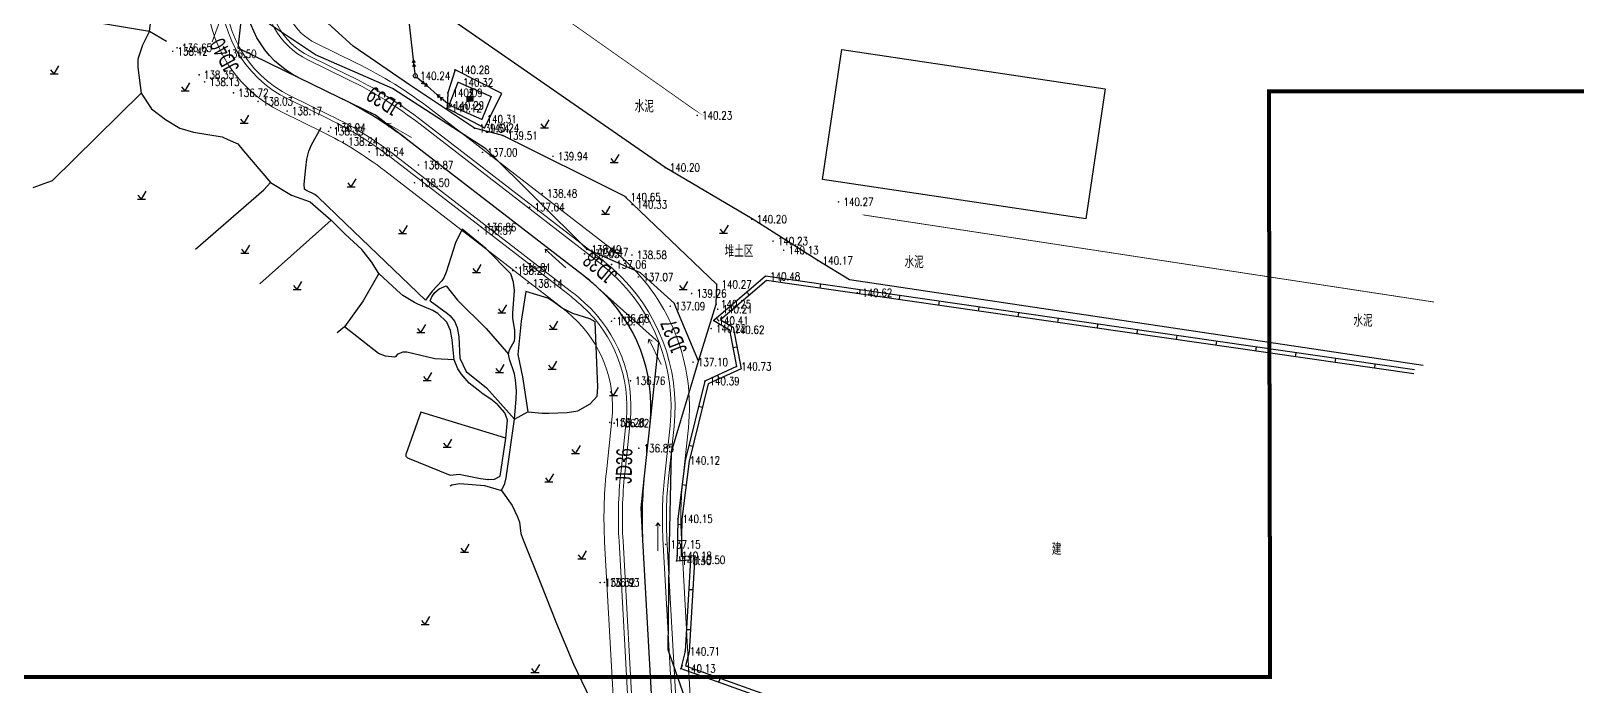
# Model space of a CAD drawing. Extents: x 529262 to 576451, y 2694391 to 2717535.
# Drawn here: x 562862.9 to 563056.1, y 2709883.3 to 2709965.1 of the extents above; entities that cross this region are included whole.
import ezdxf
from ezdxf.enums import TextEntityAlignment as Align

# ---------------------------------------------------------------- set-up
doc = ezdxf.new("R2010")
doc.units = 0
doc.linetypes.add('DASHED', pattern=[19.05, 12.7, -6.35])
for name, color, linetype in [('DLSS', 4, 'Continuous'), ('DMTZ', 8, 'Continuous'), ('GCD', 8, 'Continuous'), ('GXYZ', 8, 'Continuous'), ('JMD', 8, 'Continuous'), ('ZBTZ', 8, 'Continuous'), ('ZJ', 7, 'Continuous'), ('交点标注', 3, 'Continuous'), ('道路中线_04护管挡墙', 7, 'Continuous')]:
    doc.layers.add(name, color=color, linetype=linetype)
doc.layers.add('SXSS', color=5, linetype='Continuous', lineweight=0)
doc.styles.add('EICAD', font='fsdb_e.shx', dxfattribs={"width": 0.707, "height": 2, "bigfont": 'tjhzf.shx'})
doc.styles.add('HZ', font='rs.shx', dxfattribs={"width": 0.8, "bigfont": 'hztxt.shx'})
doc.linetypes.add('10421', pattern='A,2,[150,AAA.SHX,S=0.5,R=0,X=0,Y=0.5],1e-11', length=2)
doc.linetypes.add('536', pattern='A,9.4,[169,AAA.SHX,S=1,R=0,X=0,Y=0.15],0.6', length=10)

# ---------------------------------------------------------------- blocks, each defined once
blk = doc.blocks.new('GC200')
at = {"linetype": 'Continuous', "const_width": 0.2, "flags": 128}
blk.add_lwpolyline([(-0.1, 0, 1), (0.1, 0, 1)], format="xyb", close=True, dxfattribs=at)
blk = doc.blocks.new('gc170')
at = {"color": 8, "linetype": 'Continuous'}
blk.add_circle((0, 0), 0.5, dxfattribs=at)
blk = doc.blocks.new('gc013a')
at = {"linetype": 'Continuous'}
blk.add_line((0.5, 0), (4, 0), dxfattribs=at)
at = {"linetype": 'Continuous', "flags": 128}
for points in [[(2.31, -0.4), (3, 0), (2.31, 0.4)], [(3.31, -0.4), (4, 0), (3.31, 0.4)]]:
    blk.add_lwpolyline(points, dxfattribs=at)
blk = doc.blocks.new('*U74')
at = {"linetype": 'Continuous'}
for points in [[(0.8, 1), (-0.8, 1), (0.8, 0)], [(-0.8, 0), (0.8, 0), (-0.8, 1)], [(0.8, 0), (-0.8, 0), (0, 0)]]:
    blk.add_solid(points, dxfattribs=at)
blk = doc.blocks.new('gc129')
at = {"linetype": 'Continuous', "flags": 128}
for points in [[(-0.8, 0), (0, 0), (0.8, 0), (0.8, 1), (-0.8, 1), (-0.8, 0)], [(-0.05, 2), (0.64, 3.2)], [(-0.05, 2.8), (0.64, 3.2)], [(0.58, 2), (-0.05, 2)], [(0, 1), (0.58, 2)], [(0.64, 2.4), (0.64, 3.2)]]:
    blk.add_lwpolyline(points, dxfattribs=at)
at = {"linetype": 'Continuous'}
blk.add_blockref('*U74', (0, 0), dxfattribs=at)
blk = doc.blocks.new('gc123')
at = {"color": 8}
for p, q in [((-1, 0), (1, 0)), ((0, 0), (-0.8, 1)), ((0, 0), (1.2, 2))]:
    blk.add_line(p, q, dxfattribs=at)
blk = doc.blocks.new('gc086')
at = {"color": 8}
for p, q in [((0, 0), (7, 0)), ((7, 0), (6.18, 0.57)), ((7, 0), (6.18, -0.57))]:
    blk.add_line(p, q, dxfattribs=at)

msp = doc.modelspace()

# ---------------------------------------------------------------- linework, layer by layer
at = {"const_width": 0.5}
msp.add_lwpolyline([(562692.153, 2710600.99), (562692.05, 2709884.417), (563017.764, 2709884.409), (563017.604, 2709957.522), (563263.473, 2709957.617), (563263.248, 2710603.642), (562692.153, 2710600.99)], dxfattribs=at)
at = {"layer": 'DLSS', "color": 8, "linetype": 'Continuous', "flags": 128}
msp.add_lwpolyline([(563038.244, 2709931.223, 0.1, 0.1, 0), (562966.879, 2709942.108, 0, 0, 0), (562946.493, 2709954.771, 0.1, 0.1, 0), (562921.612, 2709972.297, 0.1, 0.1, 0), (562920.992, 2709973.806, 0.1, 0.1, 0), (562920.84, 2709974.648, 0.1, 0.1, 0), (562923.372, 2709996.462, 0.1, 0.1, 0), (562930.327, 2710034.713, 0.1, 0.1, 0), (562935.115, 2710051.174, 0.1, 0.1, 0), (562937.406, 2710055.328, 0.1, 0.1, 0), (562940.268, 2710058.06, 0.1, 0.1, 0), (562943.872, 2710058.762, 0.1, 0.1, 0), (562948.418, 2710058.816, 0.1, 0.1, 0), (562977.709, 2710053.474, 0.1, 0.1, 0), (562985.567, 2710057.081, 0.1, 0.1, 0), (562987.754, 2710059.752, 0.1, 0.1, 0), (562995.112, 2710072.085, 0.1, 0.1, 0), (563000.639, 2710082.708, 0.1, 0.1, 0), (563003.055, 2710090.76, 0.1, 0.1, 0), (563015.031, 2710156.122, 0.1, 0.1, 0), (563016.798, 2710162.617, 0.1, 0.1, 0), (563019.667, 2710182.454, 0.1, 0.1, 0), (563022.516, 2710187.215, 0.1, 0.1, 0), (563054.805, 2710182.334, 0, 0, 0)], format="xyseb", dxfattribs=at)
msp.add_lwpolyline([(563036.9, 2709923.317), (562965.216, 2709934.004), (562961.269, 2709936.413), (562953.048, 2709941.594), (562942.171, 2709948.033), (562915.255, 2709966.685), (562914.631, 2709967.925), (562913.423, 2709970.193), (562912.273, 2709973.718), (562912.182, 2709975.499), (562915.477, 2709997.764), (562922.53, 2710036.551), (562927.618, 2710054.044), (562931.154, 2710061.396), (562936.613, 2710065.908), (562942.819, 2710066.953), (562943.401, 2710066.836), (562976.794, 2710060.756), (562981.176, 2710062.768), (562982.009, 2710063.785), (562988.996, 2710075.496), (562994.124, 2710085.353)], dxfattribs=at)
msp.add_lwpolyline([(562915.936, 2709960.219), (562915.012, 2709957.366), (562914.933, 2709955.43), (562919.608, 2709952.97), (562921.758, 2709957.262)], close=True, dxfattribs=at)
at = {"layer": 'DMTZ', "linetype": '10421', "flags": 128}
for points in [[(562946.356, 2709923.839), (562948.566, 2709930.971), (562948.633, 2709933.432), (562937.096, 2709944.437), (562921.896, 2709952.03), (562918.364, 2709952.926), (562910.235, 2709958.348), (562903.206, 2709963.164), (562900.039, 2709966.034), (562899.305, 2709969.756), (562900.979, 2709972.277), (562905.766, 2709981.011), (562904.643, 2709994.259), (562900.465, 2709999.384), (562897.08, 2710008.637), (562898.51, 2710021.246), (562905.366, 2710031.693), (562911.722, 2710039.337), (562924.469, 2710058.08), (562946.043, 2710074.761), (562975.65, 2710096.722), (562988.842, 2710105.064), (562993.974, 2710104.948), (562996.879, 2710116.312), (562997.75, 2710120.364), (562997.082, 2710129.336), (562994.732, 2710142.188), (562994.501, 2710144.949), (562994.352, 2710147.194), (562995.44, 2710159.73), (562992.704, 2710173.867), (562992.727, 2710229.548), (562989.6, 2710246.322), (562997.714, 2710266.745), (563019.949, 2710268.978)], [(562877.773, 2709965.064), (562877.479, 2709964.465), (562876.887, 2709963.297), (562876.295, 2709961.533), (562876.308, 2709960.491), (562876.728, 2709957.323), (562878.008, 2709955.34), (562879.775, 2709954.006), (562881.54, 2709952.954), (562883.262, 2709952.436), (562886.837, 2709951.86), (562887.535, 2709951.532), (562888.774, 2709950.957), (562889.521, 2709950.106), (562892.896, 2709946.161), (562895.507, 2709944.548), (562897.811, 2709943.741), (562900.443, 2709941.457), (562902.21, 2709939.688)], [(562919.789, 2709950.373), (562908.124, 2709957.882), (562898.492, 2709962.102), (562891.615, 2709966.671)], [(562946.356, 2709923.839), (562943.302, 2709931.074), (562939.119, 2709934.871), (562933.24, 2709937.448), (562932.383, 2709937.807), (562919.789, 2709950.373)], [(562944.662, 2709881.715), (562944.661, 2709881.716), (562942.567, 2709887.808), (562942.678, 2709899.039), (562942.987, 2709912.527), (562946.356, 2709923.839)]]:
    msp.add_lwpolyline(points, dxfattribs=at)
at = {"layer": 'GXYZ', "linetype": 'Continuous'}
for p, q in [((562910.735, 2709961.456), (562906.05, 2710002.685)), ((562913.689, 2709957.109), (562912.474, 2709958.16))]:
    msp.add_line(p, q, dxfattribs=at)
at = {"layer": 'GXYZ', "linetype": '536', "flags": 128}
msp.add_lwpolyline([(562916.333, 2709958.66), (562920.427, 2709956.9), (562919.29, 2709954.032), (562915.201, 2709955.8)], close=True, dxfattribs=at)
at = {"layer": 'JMD', "linetype": 'Continuous'}
for p, q in [((562956.625, 2709934.166), (562956.554, 2709933.671)), ((562952.381, 2709932.456), (562952.707, 2709932.076)), ((562961.574, 2709933.453), (562961.503, 2709932.958)), ((562966.523, 2709932.739), (562966.451, 2709932.244)), ((562971.472, 2709932.026), (562971.4, 2709931.531)), ((562976.42, 2709931.312), (562976.349, 2709930.818)), ((562981.369, 2709930.599), (562981.298, 2709930.104)), ((562948.586, 2709929.2), (562948.912, 2709928.821)), ((562986.318, 2709929.885), (562986.247, 2709929.391)), ((562991.267, 2709929.172), (562991.196, 2709928.677)), ((562996.216, 2709928.458), (562996.144, 2709927.964)), ((563001.165, 2709927.745), (563001.093, 2709927.25)), ((563006.113, 2709927.032), (563006.042, 2709926.537)), ((563011.062, 2709926.318), (563010.991, 2709925.823)), ((562950.656, 2709925.528), (562951.147, 2709925.622)), ((563016.011, 2709925.605), (563015.94, 2709925.11)), ((563020.96, 2709924.891), (563020.889, 2709924.396)), ((563025.909, 2709924.178), (563025.837, 2709923.683)), ((563030.858, 2709923.464), (563030.786, 2709922.969)), ((562948.724, 2709922.095), (562948.933, 2709921.641)), ((562946.353, 2709918.209), (562946.839, 2709918.089)), ((562945.153, 2709913.356), (562945.639, 2709913.236)), ((562944.304, 2709908.437), (562944.8, 2709908.374)), ((562943.753, 2709903.47), (562944.253, 2709903.46)), ((562944.056, 2709898.948), (562944.018, 2709899.447)), ((562945.127, 2709895.338), (562945.626, 2709895.31)), ((562944.842, 2709890.347), (562945.341, 2709890.318)), ((562944.178, 2709885.447), (562944.347, 2709885.918)), ((562948.886, 2709883.763), (562949.055, 2709884.234))]:
    msp.add_line(p, q, dxfattribs=at)
at = {"layer": 'JMD', "linetype": 'Continuous', "flags": 128}
msp.add_lwpolyline([(562964.238, 2709962.741), (562997.142, 2709957.851), (562994.73, 2709941.621), (562961.825, 2709946.511)], close=True, dxfattribs=at)
for points in [[(563035.806, 2709922.751), (562954.699, 2709934.444), (562948.255, 2709928.916), (562950.225, 2709927.773), (562951.104, 2709923.19), (562947.133, 2709921.363), (562944.683, 2709911.453), (562943.768, 2709904.164), (562943.67, 2709899.558), (562943.616, 2709898.915), (562945.339, 2709899.046), (562944.686, 2709887.616), (562944.139, 2709885.461), (562960.774, 2709879.511), (563026.453, 2709872.273)], [(563035.735, 2709922.256), (562954.852, 2709933.917), (562949.115, 2709928.995), (562950.673, 2709928.091), (562951.669, 2709922.899), (562947.561, 2709921.009), (562945.175, 2709911.362), (562944.267, 2709904.127), (562944.17, 2709899.532), (562944.163, 2709899.458), (562945.871, 2709899.588), (562945.182, 2709887.54), (562944.735, 2709885.779), (562960.887, 2709880.002), (563026.507, 2709872.77)]]:
    msp.add_lwpolyline(points, dxfattribs=at)
at = {"layer": 'ZBTZ', "linetype": 'Continuous'}
for points in [[(562864.998, 2709967.182), (562877.773, 2709965.064), (562878.453, 2709970.399)], [(562902.251, 2709941.013), (562898.781, 2709944.361), (562898.401, 2709944.632), (562897.305, 2709945.177), (562897.126, 2709945.331), (562897.097, 2709945.946), (562897.28, 2709947.97), (562897.398, 2709949.048), (562897.649, 2709950.066), (562898.002, 2709950.848), (562899.195, 2709953.022)], [(562923.377, 2709916.602), (562923.551, 2709919.157), (562923.612, 2709920.139), (562923.489, 2709921.53), (562923.347, 2709922.269), (562922.715, 2709924.075), (562922.601, 2709924.707), (562922.72, 2709925.257), (562923.347, 2709926.396), (562923.42, 2709926.719), (562923.386, 2709927.71), (562923.155, 2709929.166), (562923.131, 2709929.87), (562923.375, 2709932.661), (562923.222, 2709933.705), (562922.886, 2709934.765), (562919.781, 2709937.895), (562916.816, 2709940.307), (562915.973, 2709938.61), (562914.826, 2709934.952), (562914.518, 2709934.238), (562914.292, 2709933.879), (562913.072, 2709932.584), (562912.228, 2709931.446), (562902.251, 2709941.013)], [(562906.411, 2709934.804), (562905.509, 2709936.235), (562904.284, 2709937.794), (562902.21, 2709939.688)], [(562915.817, 2709924.009), (562915.588, 2709926.484), (562915.347, 2709927.669), (562914.926, 2709928.726), (562913.792, 2709929.784), (562913.164, 2709930.148), (562911.271, 2709930.963), (562910.852, 2709931.186), (562909.421, 2709932.032), (562908.674, 2709932.718), (562906.411, 2709934.804), (562904.473, 2709931.372), (562902.102, 2709928.12)], [(562912.815, 2709931.359), (562913.018, 2709931.892), (562913.399, 2709932.406), (562913.959, 2709932.883), (562914.812, 2709933.261), (562916.242, 2709931.47), (562919.805, 2709927.929), (562922.601, 2709924.707)], [(562921.733, 2709907.697), (562922.136, 2709908.56), (562922.332, 2709909.256), (562923.377, 2709916.602), (562925.028, 2709917.493), (562926.823, 2709917.331), (562927.658, 2709917.333), (562929.956, 2709917.428), (562931.29, 2709917.658), (562932.817, 2709918.496), (562933.679, 2709919.464), (562933.77, 2709920.591), (562933.435, 2709928.738), (562932.769, 2709929.136), (562930.628, 2709929.804), (562930.078, 2709930.067), (562929.319, 2709930.443), (562928.085, 2709931.384), (562927.516, 2709931.717), (562924.795, 2709932.519), (562924.176, 2709928.835), (562923.77, 2709924.68), (562924.355, 2709921.88), (562925.028, 2709917.493)], [(562912.815, 2709931.359), (562914.971, 2709929.807), (562915.312, 2709929.503), (562915.863, 2709928.85), (562916.208, 2709928.046), (562916.419, 2709926.897), (562916.53, 2709924.199), (562917.317, 2709922.541), (562919.869, 2709920.515), (562923.377, 2709916.602)], [(562902.102, 2709928.12), (562901.198, 2709927.371)], [(562915.323, 2709909.624), (562916.443, 2709909.725), (562917.253, 2709909.582), (562919.093, 2709909.186), (562920.063, 2709909.069), (562920.048, 2709909.071), (562920.872, 2709909.125), (562921.548, 2709909.5), (562922.294, 2709914.218), (562922.482, 2709916.487), (562922.141, 2709917.37), (562921.216, 2709918.449), (562920.409, 2709919.09), (562919.426, 2709919.719), (562918.818, 2709920.222), (562917.705, 2709921.099), (562916.696, 2709922.279), (562916.286, 2709922.868), (562915.817, 2709924.009), (562913.406, 2709924.137), (562909.916, 2709924.958), (562909.416, 2709924.95), (562908.866, 2709924.765), (562908.705, 2709924.68), (562908.536, 2709924.432), (562908.35, 2709924.356), (562907.254, 2709924.468), (562906.36, 2709924.786), (562902.102, 2709928.12)], [(562915.329, 2709908.281), (562915.513, 2709908.406), (562916.53, 2709908.581), (562919.608, 2709908.303), (562921.733, 2709907.697), (562923.063, 2709905.822), (562923.749, 2709904.417), (562923.963, 2709903.739), (562924.157, 2709902.34), (562924.34, 2709901.724), (562926.648, 2709896.056), (562928.618, 2709891.078), (562930.718, 2709886.017), (562932.759, 2709881.757)]]:
    msp.add_lwpolyline(points, dxfattribs=at)
at = {"layer": 'ZBTZ', "linetype": 'Continuous', "flags": 128}
for points in [[(562877.773, 2709965.064), (562879.865, 2709963.802)], [(562876.728, 2709957.323), (562865.578, 2709946.378), (562864.998, 2709946.161)], [(562864.998, 2709946.161), (562863.177, 2709945.479)], [(562883.517, 2709937.817), (562892.036, 2709945.242), (562892.896, 2709946.161)], [(562891.559, 2709933.502), (562900.443, 2709941.457)], [(562911.647, 2709917.46), (562909.763, 2709912.186), (562909.803, 2709911.96), (562909.983, 2709911.79), (562915.323, 2709909.624)], [(562922.294, 2709914.218), (562911.647, 2709917.46)]]:
    msp.add_lwpolyline(points, dxfattribs=at)
at = {"layer": '交点标注', "linetype": 'DASHED'}
for p, q in [((562888.856, 2709962.933), (562889.764, 2709971.308)), ((562896.425, 2709959.234), (562888.856, 2709962.933)), ((562906.007, 2709954.551), (562901.443, 2709956.782)), ((562910.03, 2709951.448), (562906.007, 2709954.551)), ((562932.752, 2709933.919), (562931.854, 2709934.612)), ((562933.595, 2709933.161), (562932.752, 2709933.919)), ((562941.377, 2709926.16), (562933.791, 2709932.985)), ((562940.303, 2709916.013), (562941.377, 2709926.16)), ((562939.193, 2709905.517), (562939.615, 2709909.508)), ((562939.413, 2709901.509), (562939.193, 2709905.517))]:
    msp.add_line(p, q, dxfattribs=at)
at = {"layer": '道路中线_04护管挡墙', "color": 8, "lineweight": 0}
for points in [[(562935.917, 2709877.599), (562934.62, 2709901.246, -0.0400681), (562934.842, 2709910.013), (562935.53, 2709916.518, 0.240369), (562930.58, 2709929.417), (562930.384, 2709929.593, 0.0188865), (562928.923, 2709930.811), (562907.098, 2709947.648, 0.0506714), (562899.335, 2709952.469), (562894.317, 2709954.922, -0.3159687), (562884.992, 2709971.825)], [(562937.714, 2709877.698), (562936.417, 2709901.345, -0.0400681), (562936.632, 2709909.823), (562937.32, 2709916.328, 0.240369), (562931.784, 2709930.755), (562931.588, 2709930.931, 0.0188865), (562930.022, 2709932.237), (562908.197, 2709949.073, 0.0506714), (562900.126, 2709954.087), (562895.108, 2709956.539, -0.3159687), (562886.781, 2709971.632)], [(562938.213, 2709877.725), (562936.916, 2709901.372, -0.0400681), (562937.129, 2709909.771), (562937.817, 2709916.276, 0.240369), (562932.118, 2709931.127), (562931.923, 2709931.303, 0.0188865), (562930.327, 2709932.632), (562908.503, 2709949.469, 0.0506714), (562900.345, 2709954.536), (562895.327, 2709956.988, -0.3159687), (562887.278, 2709971.578)], [(562943.206, 2709877.999), (562941.909, 2709901.646, -0.0400681), (562942.101, 2709909.245), (562942.789, 2709915.75, 0.240369), (562935.463, 2709934.844), (562935.267, 2709935.02, 0.0188865), (562933.381, 2709936.591), (562911.557, 2709953.428, 0.0506714), (562902.541, 2709959.028), (562897.523, 2709961.48, -0.3159687), (562892.249, 2709971.039)], [(562943.705, 2709878.026), (562942.408, 2709901.674, -0.0400681), (562942.598, 2709909.192), (562943.287, 2709915.697, 0.240369), (562935.797, 2709935.215), (562935.601, 2709935.392, 0.0188865), (562933.687, 2709936.987), (562911.862, 2709953.824, 0.0506714), (562902.76, 2709959.477), (562897.742, 2709961.93, -0.3159687), (562892.746, 2709970.985)], [(562945.502, 2709878.125), (562944.205, 2709901.772, -0.0400681), (562944.388, 2709909.003), (562945.077, 2709915.508, 0.240369), (562937.001, 2709936.554), (562936.805, 2709936.73, 0.0188865), (562934.786, 2709938.412), (562912.962, 2709955.249, 0.0506714), (562903.551, 2709961.094), (562898.533, 2709963.547, -0.3159687), (562894.536, 2709970.791)]]:
    msp.add_lwpolyline(points, format="xyb", dxfattribs=at)
at = {"layer": '道路中线_04护管挡墙', "color": 1}
msp.add_lwpolyline([(562940.71, 2709877.862), (562939.413, 2709901.509, -0.0400681), (562939.615, 2709909.508), (562940.303, 2709916.013, 0.240369), (562933.791, 2709932.985), (562933.595, 2709933.161, 0.0188865), (562931.854, 2709934.612), (562910.03, 2709951.448, 0.0506714), (562901.443, 2709956.782), (562896.425, 2709959.234, -0.3159687), (562889.764, 2709971.308)], format="xyb", dxfattribs=at)

# ---------------------------------------------------------------- block references
at = {"layer": 'GCD', "color": 3, "linetype": 'Continuous'}
ref = msp.add_blockref('GC200', (562880.655, 2709962.527, 138.42), dxfattribs=dict(at, xscale=0.5, yscale=0.5, zscale=0.5))
ref.add_attrib('height', '138.42', dxfattribs={"linetype": 'Continuous', "height": 1, "style": 'HZ', "width": 0.8}).set_placement((562881.255, 2709962.527, 138.42), align=Align.MIDDLE_LEFT)
at = {"layer": 'GCD', "linetype": 'Continuous'}
ref = msp.add_blockref('GC200', (562881.202, 2709962.966, 136.65), dxfattribs=dict(at, xscale=0.5, yscale=0.5, zscale=0.5))
ref.add_attrib('height', '136.65', dxfattribs={"linetype": 'Continuous', "height": 1, "style": 'HZ', "width": 0.8}).set_placement((562881.802, 2709962.966, 136.65), align=Align.MIDDLE_LEFT)
at = {"layer": 'GCD', "color": 3, "linetype": 'Continuous'}
ref = msp.add_blockref('GC200', (562886.77, 2709962.215, 136.498), dxfattribs=dict(at, xscale=0.5, yscale=0.5, zscale=0.5))
ref.add_attrib('height', '136.50', dxfattribs={"linetype": 'Continuous', "height": 1, "style": 'HZ', "width": 0.8}).set_placement((562887.37, 2709962.215, 136.498), align=Align.MIDDLE_LEFT)
ref = msp.add_blockref('GC200', (562883.957, 2709959.594, 138.347), dxfattribs=dict(at, xscale=0.5, yscale=0.5, zscale=0.5))
ref.add_attrib('height', '138.35', dxfattribs={"linetype": 'Continuous', "height": 1, "style": 'HZ', "width": 0.8}).set_placement((562884.557, 2709959.594, 138.347), align=Align.MIDDLE_LEFT)
ref = msp.add_blockref('GC200', (562884.644, 2709958.712, 138.125), dxfattribs=dict(at, xscale=0.5, yscale=0.5, zscale=0.5))
ref.add_attrib('height', '138.13', dxfattribs={"linetype": 'Continuous', "height": 1, "style": 'HZ', "width": 0.8}).set_placement((562885.244, 2709958.712, 138.125), align=Align.MIDDLE_LEFT)
ref = msp.add_blockref('GC200', (562910.962, 2709959.455, 140.236), dxfattribs=dict(at, xscale=0.5, yscale=0.5, zscale=0.5))
ref.add_attrib('height', '140.24', dxfattribs={"linetype": 'Continuous', "height": 1, "style": 'HZ', "width": 0.8}).set_placement((562911.562, 2709959.455, 140.236), align=Align.MIDDLE_LEFT)
ref = msp.add_blockref('GC200', (562915.888, 2709960.201, 140.276), dxfattribs=dict(at, xscale=0.5, yscale=0.5, zscale=0.5))
ref.add_attrib('height', '140.28', dxfattribs={"linetype": 'Continuous', "height": 1, "style": 'HZ', "width": 0.8}).set_placement((562916.488, 2709960.201, 140.276), align=Align.MIDDLE_LEFT)
ref = msp.add_blockref('GC200', (562916.325, 2709958.647, 140.317), dxfattribs=dict(at, xscale=0.5, yscale=0.5, zscale=0.5))
ref.add_attrib('height', '140.32', dxfattribs={"linetype": 'Continuous', "height": 1, "style": 'HZ', "width": 0.8}).set_placement((562916.925, 2709958.647, 140.317), align=Align.MIDDLE_LEFT)
at = {"layer": 'GCD', "linetype": 'Continuous'}
ref = msp.add_blockref('GC200', (562888.253, 2709957.348, 136.72), dxfattribs=dict(at, xscale=0.5, yscale=0.5, zscale=0.5))
ref.add_attrib('height', '136.72', dxfattribs={"linetype": 'Continuous', "height": 1, "style": 'HZ', "width": 0.8}).set_placement((562888.853, 2709957.348, 136.72), align=Align.MIDDLE_LEFT)
at = {"layer": 'GCD', "color": 3, "linetype": 'Continuous'}
ref = msp.add_blockref('GC200', (562915.01, 2709957.348, 140.094), dxfattribs=dict(at, xscale=0.5, yscale=0.5, zscale=0.5))
ref.add_attrib('height', '140.09', dxfattribs={"linetype": 'Continuous', "height": 1, "style": 'HZ', "width": 0.8}).set_placement((562915.61, 2709957.348, 140.094), align=Align.MIDDLE_LEFT)
ref = msp.add_blockref('GC200', (562891.322, 2709956.268, 138.032), dxfattribs=dict(at, xscale=0.5, yscale=0.5, zscale=0.5))
ref.add_attrib('height', '138.03', dxfattribs={"linetype": 'Continuous', "height": 1, "style": 'HZ', "width": 0.8}).set_placement((562891.922, 2709956.268, 138.032), align=Align.MIDDLE_LEFT)
ref = msp.add_blockref('GC200', (562894.952, 2709955.072, 138.165), dxfattribs=dict(at, xscale=0.5, yscale=0.5, zscale=0.5))
ref.add_attrib('height', '138.17', dxfattribs={"linetype": 'Continuous', "height": 1, "style": 'HZ', "width": 0.8}).set_placement((562895.552, 2709955.072, 138.165), align=Align.MIDDLE_LEFT)
ref = msp.add_blockref('GC200', (562914.908, 2709955.434, 140.124), dxfattribs=dict(at, xscale=0.5, yscale=0.5, zscale=0.5))
ref.add_attrib('height', '140.12', dxfattribs={"linetype": 'Continuous', "height": 1, "style": 'HZ', "width": 0.8}).set_placement((562915.508, 2709955.434, 140.124), align=Align.MIDDLE_LEFT)
ref = msp.add_blockref('GC200', (562915.188, 2709955.782, 140.287), dxfattribs=dict(at, xscale=0.5, yscale=0.5, zscale=0.5))
ref.add_attrib('height', '140.29', dxfattribs={"linetype": 'Continuous', "height": 1, "style": 'HZ', "width": 0.8}).set_placement((562915.788, 2709955.782, 140.287), align=Align.MIDDLE_LEFT)
ref = msp.add_blockref('GC200', (562900.394, 2709953.01, 136.936), dxfattribs=dict(at, xscale=0.5, yscale=0.5, zscale=0.5))
ref.add_attrib('height', '136.94', dxfattribs={"linetype": 'Continuous', "height": 1, "style": 'HZ', "width": 0.8}).set_placement((562900.994, 2709953.01, 136.936), align=Align.MIDDLE_LEFT)
ref = msp.add_blockref('GC200', (562918.352, 2709952.91, 139.544), dxfattribs=dict(at, xscale=0.5, yscale=0.5, zscale=0.5))
ref.add_attrib('height', '139.54', dxfattribs={"linetype": 'Continuous', "height": 1, "style": 'HZ', "width": 0.8}).set_placement((562918.952, 2709952.91, 139.544), align=Align.MIDDLE_LEFT)
ref = msp.add_blockref('GC200', (562919.269, 2709954.042, 140.313), dxfattribs=dict(at, xscale=0.5, yscale=0.5, zscale=0.5))
ref.add_attrib('height', '140.31', dxfattribs={"linetype": 'Continuous', "height": 1, "style": 'HZ', "width": 0.8}).set_placement((562919.869, 2709954.042, 140.313), align=Align.MIDDLE_LEFT)
ref = msp.add_blockref('GC200', (562919.587, 2709952.96, 140.235), dxfattribs=dict(at, xscale=0.5, yscale=0.5, zscale=0.5))
ref.add_attrib('height', '140.24', dxfattribs={"linetype": 'Continuous', "height": 1, "style": 'HZ', "width": 0.8}).set_placement((562920.187, 2709952.96, 140.235), align=Align.MIDDLE_LEFT)
ref = msp.add_blockref('GC200', (562946.185, 2709954.528, 140.232), dxfattribs=dict(at, xscale=0.5, yscale=0.5, zscale=0.5))
ref.add_attrib('height', '140.23', dxfattribs={"linetype": 'Continuous', "height": 1, "style": 'HZ', "width": 0.8}).set_placement((562946.785, 2709954.528, 140.232), align=Align.MIDDLE_LEFT)
ref = msp.add_blockref('GC200', (562900.132, 2709952.542, 138.333), dxfattribs=dict(at, xscale=0.5, yscale=0.5, zscale=0.5))
ref.add_attrib('height', '138.33', dxfattribs={"linetype": 'Continuous', "height": 1, "style": 'HZ', "width": 0.8}).set_placement((562900.732, 2709952.542, 138.333), align=Align.MIDDLE_LEFT)
ref = msp.add_blockref('GC200', (562901.975, 2709951.265, 138.239), dxfattribs=dict(at, xscale=0.5, yscale=0.5, zscale=0.5))
ref.add_attrib('height', '138.24', dxfattribs={"linetype": 'Continuous', "height": 1, "style": 'HZ', "width": 0.8}).set_placement((562902.575, 2709951.265, 138.239), align=Align.MIDDLE_LEFT)
ref = msp.add_blockref('GC200', (562921.884, 2709952.014, 139.51), dxfattribs=dict(at, xscale=0.5, yscale=0.5, zscale=0.5))
ref.add_attrib('height', '139.51', dxfattribs={"linetype": 'Continuous', "height": 1, "style": 'HZ', "width": 0.8}).set_placement((562922.484, 2709952.014, 139.51), align=Align.MIDDLE_LEFT)
ref = msp.add_blockref('GC200', (562905.213, 2709949.982, 138.539), dxfattribs=dict(at, xscale=0.5, yscale=0.5, zscale=0.5))
ref.add_attrib('height', '138.54', dxfattribs={"linetype": 'Continuous', "height": 1, "style": 'HZ', "width": 0.8}).set_placement((562905.813, 2709949.982, 138.539), align=Align.MIDDLE_LEFT)
at = {"layer": 'GCD', "linetype": 'Continuous'}
ref = msp.add_blockref('GC200', (562919.36, 2709949.907, 137), dxfattribs=dict(at, xscale=0.5, yscale=0.5, zscale=0.5))
ref.add_attrib('height', '137.00', dxfattribs={"linetype": 'Continuous', "height": 1, "style": 'HZ', "width": 0.8}).set_placement((562919.96, 2709949.907, 137), align=Align.MIDDLE_LEFT)
at = {"layer": 'GCD', "color": 3, "linetype": 'Continuous'}
ref = msp.add_blockref('GC200', (562928.17, 2709949.42, 139.941), dxfattribs=dict(at, xscale=0.5, yscale=0.5, zscale=0.5))
ref.add_attrib('height', '139.94', dxfattribs={"linetype": 'Continuous', "height": 1, "style": 'HZ', "width": 0.8}).set_placement((562928.77, 2709949.42, 139.941), align=Align.MIDDLE_LEFT)
ref = msp.add_blockref('GC200', (562911.357, 2709948.333, 136.873), dxfattribs=dict(at, xscale=0.5, yscale=0.5, zscale=0.5))
ref.add_attrib('height', '136.87', dxfattribs={"linetype": 'Continuous', "height": 1, "style": 'HZ', "width": 0.8}).set_placement((562911.957, 2709948.333, 136.873), align=Align.MIDDLE_LEFT)
ref = msp.add_blockref('GC200', (562942.159, 2709948.017, 140.201), dxfattribs=dict(at, xscale=0.5, yscale=0.5, zscale=0.5))
ref.add_attrib('height', '140.20', dxfattribs={"linetype": 'Continuous', "height": 1, "style": 'HZ', "width": 0.8}).set_placement((562942.759, 2709948.017, 140.201), align=Align.MIDDLE_LEFT)
ref = msp.add_blockref('GC200', (562910.875, 2709946.123, 138.498), dxfattribs=dict(at, xscale=0.5, yscale=0.5, zscale=0.5))
ref.add_attrib('height', '138.50', dxfattribs={"linetype": 'Continuous', "height": 1, "style": 'HZ', "width": 0.8}).set_placement((562911.475, 2709946.123, 138.498), align=Align.MIDDLE_LEFT)
ref = msp.add_blockref('GC200', (562926.825, 2709944.786, 138.482), dxfattribs=dict(at, xscale=0.5, yscale=0.5, zscale=0.5))
ref.add_attrib('height', '138.48', dxfattribs={"linetype": 'Continuous', "height": 1, "style": 'HZ', "width": 0.8}).set_placement((562927.425, 2709944.786, 138.482), align=Align.MIDDLE_LEFT)
ref = msp.add_blockref('GC200', (562937.26, 2709944.333, 140.647), dxfattribs=dict(at, xscale=0.5, yscale=0.5, zscale=0.5))
ref.add_attrib('height', '140.65', dxfattribs={"linetype": 'Continuous', "height": 1, "style": 'HZ', "width": 0.8}).set_placement((562937.86, 2709944.333, 140.647), align=Align.MIDDLE_LEFT)
ref = msp.add_blockref('GC200', (562938.058, 2709943.394, 140.333), dxfattribs=dict(at, xscale=0.5, yscale=0.5, zscale=0.5))
ref.add_attrib('height', '140.33', dxfattribs={"linetype": 'Continuous', "height": 1, "style": 'HZ', "width": 0.8}).set_placement((562938.658, 2709943.394, 140.333), align=Align.MIDDLE_LEFT)
ref = msp.add_blockref('GC200', (562963.846, 2709943.73, 140.269), dxfattribs=dict(at, xscale=0.5, yscale=0.5, zscale=0.5))
ref.add_attrib('height', '140.27', dxfattribs={"linetype": 'Continuous', "height": 1, "style": 'HZ', "width": 0.8}).set_placement((562964.446, 2709943.73, 140.269), align=Align.MIDDLE_LEFT)
ref = msp.add_blockref('GC200', (562925.247, 2709943.057, 137.038), dxfattribs=dict(at, xscale=0.5, yscale=0.5, zscale=0.5))
ref.add_attrib('height', '137.04', dxfattribs={"linetype": 'Continuous', "height": 1, "style": 'HZ', "width": 0.8}).set_placement((562925.847, 2709943.057, 137.038), align=Align.MIDDLE_LEFT)
ref = msp.add_blockref('GC200', (562953.014, 2709941.562, 140.199), dxfattribs=dict(at, xscale=0.5, yscale=0.5, zscale=0.5))
ref.add_attrib('height', '140.20', dxfattribs={"linetype": 'Continuous', "height": 1, "style": 'HZ', "width": 0.8}).set_placement((562953.614, 2709941.562, 140.199), align=Align.MIDDLE_LEFT)
ref = msp.add_blockref('GC200', (562918.839, 2709940.168, 138.573), dxfattribs=dict(at, xscale=0.5, yscale=0.5, zscale=0.5))
ref.add_attrib('height', '138.57', dxfattribs={"linetype": 'Continuous', "height": 1, "style": 'HZ', "width": 0.8}).set_placement((562919.439, 2709940.168, 138.573), align=Align.MIDDLE_LEFT)
at = {"layer": 'GCD', "linetype": 'Continuous'}
ref = msp.add_blockref('GC200', (562919.222, 2709940.574, 136.86), dxfattribs=dict(at, xscale=0.5, yscale=0.5, zscale=0.5))
ref.add_attrib('height', '136.86', dxfattribs={"linetype": 'Continuous', "height": 1, "style": 'HZ', "width": 0.8}).set_placement((562919.822, 2709940.574, 136.86), align=Align.MIDDLE_LEFT)
at = {"layer": 'GCD', "color": 3, "linetype": 'Continuous'}
ref = msp.add_blockref('GC200', (562932.371, 2709937.791, 138.489), dxfattribs=dict(at, xscale=0.5, yscale=0.5, zscale=0.5))
ref.add_attrib('height', '138.49', dxfattribs={"linetype": 'Continuous', "height": 1, "style": 'HZ', "width": 0.8}).set_placement((562932.971, 2709937.791, 138.489), align=Align.MIDDLE_LEFT)
ref = msp.add_blockref('GC200', (562933.228, 2709937.432, 138.468), dxfattribs=dict(at, xscale=0.5, yscale=0.5, zscale=0.5))
ref.add_attrib('height', '138.47', dxfattribs={"linetype": 'Continuous', "height": 1, "style": 'HZ', "width": 0.8}).set_placement((562933.828, 2709937.432, 138.468), align=Align.MIDDLE_LEFT)
ref = msp.add_blockref('GC200', (562955.66, 2709938.83, 140.231), dxfattribs=dict(at, xscale=0.5, yscale=0.5, zscale=0.5))
ref.add_attrib('height', '140.23', dxfattribs={"linetype": 'Continuous', "height": 1, "style": 'HZ', "width": 0.8}).set_placement((562956.26, 2709938.83, 140.231), align=Align.MIDDLE_LEFT)
ref = msp.add_blockref('GC200', (562956.99, 2709937.696, 140.125), dxfattribs=dict(at, xscale=0.5, yscale=0.5, zscale=0.5))
ref.add_attrib('height', '140.13', dxfattribs={"linetype": 'Continuous', "height": 1, "style": 'HZ', "width": 0.8}).set_placement((562957.59, 2709937.696, 140.125), align=Align.MIDDLE_LEFT)
ref = msp.add_blockref('GC200', (562923.557, 2709935.525, 136.814), dxfattribs=dict(at, xscale=0.5, yscale=0.5, zscale=0.5))
ref.add_attrib('height', '136.81', dxfattribs={"linetype": 'Continuous', "height": 1, "style": 'HZ', "width": 0.8}).set_placement((562924.157, 2709935.525, 136.814), align=Align.MIDDLE_LEFT)
at = {"layer": 'GCD', "linetype": 'Continuous'}
ref = msp.add_blockref('GC200', (562932.102, 2709937.241, 137.05), dxfattribs=dict(at, xscale=0.5, yscale=0.5, zscale=0.5))
ref.add_attrib('height', '137.05', dxfattribs={"linetype": 'Continuous', "height": 1, "style": 'HZ', "width": 0.8}).set_placement((562932.702, 2709937.241, 137.05), align=Align.MIDDLE_LEFT)
ref = msp.add_blockref('GC200', (562935.475, 2709935.906, 137.06), dxfattribs=dict(at, xscale=0.5, yscale=0.5, zscale=0.5))
ref.add_attrib('height', '137.06', dxfattribs={"linetype": 'Continuous', "height": 1, "style": 'HZ', "width": 0.8}).set_placement((562936.075, 2709935.906, 137.06), align=Align.MIDDLE_LEFT)
at = {"layer": 'GCD', "color": 3, "linetype": 'Continuous'}
ref = msp.add_blockref('GC200', (562938.027, 2709937.1, 138.581), dxfattribs=dict(at, xscale=0.5, yscale=0.5, zscale=0.5))
ref.add_attrib('height', '138.58', dxfattribs={"linetype": 'Continuous', "height": 1, "style": 'HZ', "width": 0.8}).set_placement((562938.627, 2709937.1, 138.581), align=Align.MIDDLE_LEFT)
ref = msp.add_blockref('GC200', (562961.257, 2709936.397, 140.172), dxfattribs=dict(at, xscale=0.5, yscale=0.5, zscale=0.5))
ref.add_attrib('height', '140.17', dxfattribs={"linetype": 'Continuous', "height": 1, "style": 'HZ', "width": 0.8}).set_placement((562961.857, 2709936.397, 140.172), align=Align.MIDDLE_LEFT)
ref = msp.add_blockref('GC200', (562923.14, 2709935.153, 138.27), dxfattribs=dict(at, xscale=0.5, yscale=0.5, zscale=0.5))
ref.add_attrib('height', '138.27', dxfattribs={"linetype": 'Continuous', "height": 1, "style": 'HZ', "width": 0.8}).set_placement((562923.74, 2709935.153, 138.27), align=Align.MIDDLE_LEFT)
ref = msp.add_blockref('GC200', (562925.036, 2709933.558, 138.142), dxfattribs=dict(at, xscale=0.5, yscale=0.5, zscale=0.5))
ref.add_attrib('height', '138.14', dxfattribs={"linetype": 'Continuous', "height": 1, "style": 'HZ', "width": 0.8}).set_placement((562925.636, 2709933.558, 138.142), align=Align.MIDDLE_LEFT)
at = {"layer": 'GCD', "linetype": 'Continuous'}
ref = msp.add_blockref('GC200', (562938.84, 2709934.346, 137.07), dxfattribs=dict(at, xscale=0.5, yscale=0.5, zscale=0.5))
ref.add_attrib('height', '137.07', dxfattribs={"linetype": 'Continuous', "height": 1, "style": 'HZ', "width": 0.8}).set_placement((562939.44, 2709934.346, 137.07), align=Align.MIDDLE_LEFT)
at = {"layer": 'GCD', "color": 3, "linetype": 'Continuous'}
ref = msp.add_blockref('GC200', (562954.687, 2709934.428, 140.479), dxfattribs=dict(at, xscale=0.5, yscale=0.5, zscale=0.5))
ref.add_attrib('height', '140.48', dxfattribs={"linetype": 'Continuous', "height": 1, "style": 'HZ', "width": 0.8}).set_placement((562955.287, 2709934.428, 140.479), align=Align.MIDDLE_LEFT)
ref = msp.add_blockref('GC200', (562945.484, 2709932.296, 139.258), dxfattribs=dict(at, xscale=0.5, yscale=0.5, zscale=0.5))
ref.add_attrib('height', '139.26', dxfattribs={"linetype": 'Continuous', "height": 1, "style": 'HZ', "width": 0.8}).set_placement((562946.084, 2709932.296, 139.258), align=Align.MIDDLE_LEFT)
ref = msp.add_blockref('GC200', (562948.621, 2709933.416, 140.266), dxfattribs=dict(at, xscale=0.5, yscale=0.5, zscale=0.5))
ref.add_attrib('height', '140.27', dxfattribs={"linetype": 'Continuous', "height": 1, "style": 'HZ', "width": 0.8}).set_placement((562949.221, 2709933.416, 140.266), align=Align.MIDDLE_LEFT)
ref = msp.add_blockref('GC200', (562966.192, 2709932.391, 140.619), dxfattribs=dict(at, xscale=0.5, yscale=0.5, zscale=0.5))
ref.add_attrib('height', '140.62', dxfattribs={"linetype": 'Continuous', "height": 1, "style": 'HZ', "width": 0.8}).set_placement((562966.792, 2709932.391, 140.619), align=Align.MIDDLE_LEFT)
ref = msp.add_blockref('GC200', (562942.821, 2709930.699, 137.086), dxfattribs=dict(at, xscale=0.5, yscale=0.5, zscale=0.5))
ref.add_attrib('height', '137.09', dxfattribs={"linetype": 'Continuous', "height": 1, "style": 'HZ', "width": 0.8}).set_placement((562943.421, 2709930.699, 137.086), align=Align.MIDDLE_LEFT)
ref = msp.add_blockref('GC200', (562948.554, 2709930.955, 140.249), dxfattribs=dict(at, xscale=0.5, yscale=0.5, zscale=0.5))
ref.add_attrib('height', '140.25', dxfattribs={"linetype": 'Continuous', "height": 1, "style": 'HZ', "width": 0.8}).set_placement((562949.154, 2709930.955, 140.249), align=Align.MIDDLE_LEFT)
ref = msp.add_blockref('GC200', (562948.748, 2709930.328, 140.211), dxfattribs=dict(at, xscale=0.5, yscale=0.5, zscale=0.5))
ref.add_attrib('height', '140.21', dxfattribs={"linetype": 'Continuous', "height": 1, "style": 'HZ', "width": 0.8}).set_placement((562949.348, 2709930.328, 140.211), align=Align.MIDDLE_LEFT)
ref = msp.add_blockref('GC200', (562935.486, 2709928.831, 138.466), dxfattribs=dict(at, xscale=0.5, yscale=0.5, zscale=0.5))
ref.add_attrib('height', '138.47', dxfattribs={"linetype": 'Continuous', "height": 1, "style": 'HZ', "width": 0.8}).set_placement((562936.086, 2709928.831, 138.466), align=Align.MIDDLE_LEFT)
at = {"layer": 'GCD', "linetype": 'Continuous'}
ref = msp.add_blockref('GC200', (562935.853, 2709929.178, 136.68), dxfattribs=dict(at, xscale=0.5, yscale=0.5, zscale=0.5))
ref.add_attrib('height', '136.68', dxfattribs={"linetype": 'Continuous', "height": 1, "style": 'HZ', "width": 0.8}).set_placement((562936.453, 2709929.178, 136.68), align=Align.MIDDLE_LEFT)
at = {"layer": 'GCD', "color": 3, "linetype": 'Continuous'}
ref = msp.add_blockref('GC200', (562947.925, 2709927.909, 140.217), dxfattribs=dict(at, xscale=0.5, yscale=0.5, zscale=0.5))
ref.add_attrib('height', '140.22', dxfattribs={"linetype": 'Continuous', "height": 1, "style": 'HZ', "width": 0.8}).set_placement((562948.525, 2709927.909, 140.217), align=Align.MIDDLE_LEFT)
ref = msp.add_blockref('GC200', (562948.243, 2709928.9, 140.414), dxfattribs=dict(at, xscale=0.5, yscale=0.5, zscale=0.5))
ref.add_attrib('height', '140.41', dxfattribs={"linetype": 'Continuous', "height": 1, "style": 'HZ', "width": 0.8}).set_placement((562948.843, 2709928.9, 140.414), align=Align.MIDDLE_LEFT)
ref = msp.add_blockref('GC200', (562950.213, 2709927.757, 140.617), dxfattribs=dict(at, xscale=0.5, yscale=0.5, zscale=0.5))
ref.add_attrib('height', '140.62', dxfattribs={"linetype": 'Continuous', "height": 1, "style": 'HZ', "width": 0.8}).set_placement((562950.813, 2709927.757, 140.617), align=Align.MIDDLE_LEFT)
at = {"layer": 'GCD', "linetype": 'Continuous'}
ref = msp.add_blockref('GC200', (562945.668, 2709923.723, 137.1), dxfattribs=dict(at, xscale=0.5, yscale=0.5, zscale=0.5))
ref.add_attrib('height', '137.10', dxfattribs={"linetype": 'Continuous', "height": 1, "style": 'HZ', "width": 0.8}).set_placement((562946.268, 2709923.723, 137.1), align=Align.MIDDLE_LEFT)
at = {"layer": 'GCD', "color": 3, "linetype": 'Continuous'}
ref = msp.add_blockref('GC200', (562951.092, 2709923.174, 140.728), dxfattribs=dict(at, xscale=0.5, yscale=0.5, zscale=0.5))
ref.add_attrib('height', '140.73', dxfattribs={"linetype": 'Continuous', "height": 1, "style": 'HZ', "width": 0.8}).set_placement((562951.692, 2709923.174, 140.728), align=Align.MIDDLE_LEFT)
at = {"layer": 'GCD', "linetype": 'Continuous'}
ref = msp.add_blockref('GC200', (562937.843, 2709921.387, 136.76), dxfattribs=dict(at, xscale=0.5, yscale=0.5, zscale=0.5))
ref.add_attrib('height', '136.76', dxfattribs={"linetype": 'Continuous', "height": 1, "style": 'HZ', "width": 0.8}).set_placement((562938.443, 2709921.387, 136.76), align=Align.MIDDLE_LEFT)
at = {"layer": 'GCD', "color": 3, "linetype": 'Continuous'}
ref = msp.add_blockref('GC200', (562947.121, 2709921.347, 140.389), dxfattribs=dict(at, xscale=0.5, yscale=0.5, zscale=0.5))
ref.add_attrib('height', '140.39', dxfattribs={"linetype": 'Continuous', "height": 1, "style": 'HZ', "width": 0.8}).set_placement((562947.721, 2709921.347, 140.389), align=Align.MIDDLE_LEFT)
ref = msp.add_blockref('GC200', (562935.262, 2709916.183, 138.279), dxfattribs=dict(at, xscale=0.5, yscale=0.5, zscale=0.5))
ref.add_attrib('height', '138.28', dxfattribs={"linetype": 'Continuous', "height": 1, "style": 'HZ', "width": 0.8}).set_placement((562935.862, 2709916.183, 138.279), align=Align.MIDDLE_LEFT)
at = {"layer": 'GCD', "linetype": 'Continuous'}
ref = msp.add_blockref('GC200', (562935.81, 2709916.1, 136.82), dxfattribs=dict(at, xscale=0.5, yscale=0.5, zscale=0.5))
ref.add_attrib('height', '136.82', dxfattribs={"linetype": 'Continuous', "height": 1, "style": 'HZ', "width": 0.8}).set_placement((562936.41, 2709916.1, 136.82), align=Align.MIDDLE_LEFT)
at = {"layer": 'GCD', "color": 3, "linetype": 'Continuous'}
ref = msp.add_blockref('GC200', (562938.894, 2709912.967, 136.854), dxfattribs=dict(at, xscale=0.5, yscale=0.5, zscale=0.5))
ref.add_attrib('height', '136.85', dxfattribs={"linetype": 'Continuous', "height": 1, "style": 'HZ', "width": 0.8}).set_placement((562939.494, 2709912.967, 136.854), align=Align.MIDDLE_LEFT)
ref = msp.add_blockref('GC200', (562944.671, 2709911.437, 140.117), dxfattribs=dict(at, xscale=0.5, yscale=0.5, zscale=0.5))
ref.add_attrib('height', '140.12', dxfattribs={"linetype": 'Continuous', "height": 1, "style": 'HZ', "width": 0.8}).set_placement((562945.271, 2709911.437, 140.117), align=Align.MIDDLE_LEFT)
ref = msp.add_blockref('GC200', (562943.756, 2709904.148, 140.145), dxfattribs=dict(at, xscale=0.5, yscale=0.5, zscale=0.5))
ref.add_attrib('height', '140.15', dxfattribs={"linetype": 'Continuous', "height": 1, "style": 'HZ', "width": 0.8}).set_placement((562944.356, 2709904.148, 140.145), align=Align.MIDDLE_LEFT)
at = {"layer": 'GCD', "linetype": 'Continuous'}
ref = msp.add_blockref('GC200', (562942.248, 2709900.962, 137.15), dxfattribs=dict(at, xscale=0.5, yscale=0.5, zscale=0.5))
ref.add_attrib('height', '137.15', dxfattribs={"linetype": 'Continuous', "height": 1, "style": 'HZ', "width": 0.8}).set_placement((562942.848, 2709900.962, 137.15), align=Align.MIDDLE_LEFT)
at = {"layer": 'GCD', "color": 3, "linetype": 'Continuous'}
ref = msp.add_blockref('GC200', (562943.604, 2709898.899, 140.296), dxfattribs=dict(at, xscale=0.5, yscale=0.5, zscale=0.5))
ref.add_attrib('height', '140.30', dxfattribs={"linetype": 'Continuous', "height": 1, "style": 'HZ', "width": 0.8}).set_placement((562944.204, 2709898.899, 140.296), align=Align.MIDDLE_LEFT)
ref = msp.add_blockref('GC200', (562943.658, 2709899.542, 140.177), dxfattribs=dict(at, xscale=0.5, yscale=0.5, zscale=0.5))
ref.add_attrib('height', '140.18', dxfattribs={"linetype": 'Continuous', "height": 1, "style": 'HZ', "width": 0.8}).set_placement((562944.258, 2709899.542, 140.177), align=Align.MIDDLE_LEFT)
ref = msp.add_blockref('GC200', (562945.327, 2709899.03, 140.5), dxfattribs=dict(at, xscale=0.5, yscale=0.5, zscale=0.5))
ref.add_attrib('height', '140.50', dxfattribs={"linetype": 'Continuous', "height": 1, "style": 'HZ', "width": 0.8}).set_placement((562945.927, 2709899.03, 140.5), align=Align.MIDDLE_LEFT)
ref = msp.add_blockref('GC200', (562934.062, 2709896.195, 138.324), dxfattribs=dict(at, xscale=0.5, yscale=0.5, zscale=0.5))
ref.add_attrib('height', '138.32', dxfattribs={"linetype": 'Continuous', "height": 1, "style": 'HZ', "width": 0.8}).set_placement((562934.662, 2709896.195, 138.324), align=Align.MIDDLE_LEFT)
ref = msp.add_blockref('GC200', (562934.598, 2709896.214, 136.926), dxfattribs=dict(at, xscale=0.5, yscale=0.5, zscale=0.5))
ref.add_attrib('height', '136.93', dxfattribs={"linetype": 'Continuous', "height": 1, "style": 'HZ', "width": 0.8}).set_placement((562935.198, 2709896.214, 136.926), align=Align.MIDDLE_LEFT)
ref = msp.add_blockref('GC200', (562944.674, 2709887.6, 140.713), dxfattribs=dict(at, xscale=0.5, yscale=0.5, zscale=0.5))
ref.add_attrib('height', '140.71', dxfattribs={"linetype": 'Continuous', "height": 1, "style": 'HZ', "width": 0.8}).set_placement((562945.274, 2709887.6, 140.713), align=Align.MIDDLE_LEFT)
ref = msp.add_blockref('GC200', (562944.127, 2709885.445, 140.131), dxfattribs=dict(at, xscale=0.5, yscale=0.5, zscale=0.5))
ref.add_attrib('height', '140.13', dxfattribs={"linetype": 'Continuous', "height": 1, "style": 'HZ', "width": 0.8}).set_placement((562944.727, 2709885.445, 140.131), align=Align.MIDDLE_LEFT)
at = {"layer": 'GXYZ', "linetype": 'Continuous'}
for p, xscale, yscale, rotation in [((562910.961, 2709959.468), 0.5000000001162194, 0.5000000001162194, 96.48333733177171), ((562910.961, 2709959.468), 0.5000000000421687, 0.5000000000421687, 319.1416762477755), ((562915.202, 2709955.8), 0.5000000000421687, 0.5000000000421687, 139.1416762477756)]:
    msp.add_blockref('gc013a', p, dxfattribs=dict(at, xscale=xscale, yscale=yscale, rotation=rotation))
at = {"layer": 'GXYZ', "linetype": 'Continuous', "xscale": 0.5, "yscale": 0.5}
for name, p in [('gc170', (562910.961, 2709959.468)), ('gc129', (562917.813, 2709956.348)), ('gc170', (562915.202, 2709955.8))]:
    msp.add_blockref(name, p, dxfattribs=at)
at = {"layer": 'SXSS', "linetype": 'Continuous'}
for p, xscale, yscale, zscale, rotation in [((562885.608, 2709963.729), 0.4999999998442416, 0.4999999998442416, 0.4999999998442416, 70.13128872189598), ((562910.474, 2709951.769), 0.5000000000619612, 0.5000000000619612, 0.5000000000619612, 150.0867689159527), ((562929.769, 2709935.482), 0.5000000001245988, 0.5000000001245988, 0.5000000001245988, 137.7474113667262), ((562941.663, 2709923.426), 0.5000000001224165, 0.5000000001224165, 0.5000000001224165, 115.5762253829483), ((562941.281, 2709900.171), 0.5, 0.5, 0.5, 90)]:
    msp.add_blockref('gc086', p, dxfattribs=dict(at, xscale=xscale, yscale=yscale, zscale=zscale, rotation=rotation))
at = {"layer": 'ZBTZ', "linetype": 'Continuous', "xscale": 0.5, "yscale": 0.5}
for p in [(562865.841, 2709959.715), (562882.212, 2709957.581), (562889.567, 2709953.551), (562927.093, 2709952.968), (562935.83, 2709948.64), (562902.972, 2709945.609), (562876.755, 2709944.068), (562934.729, 2709942.184), (562909.377, 2709939.8), (562949.485, 2709939.836), (562889.685, 2709937.311), (562918.61, 2709934.928), (562896.21, 2709932.806), (562944.42, 2709932.794), (562921.785, 2709929.876), (562911.664, 2709927.41), (562928.184, 2709927.839), (562912.431, 2709921.434), (562921.477, 2709922.405), (562928.062, 2709922.849), (562935.737, 2709919.545), (562914.935, 2709913.109), (562930.984, 2709912.292), (562927.662, 2709908.768), (562917.111, 2709899.979), (562931.751, 2709899.166), (562912.2, 2709890.959), (562925.92, 2709884.97)]:
    msp.add_blockref('gc123', p, dxfattribs=at)

# ---------------------------------------------------------------- texts
at = {"layer": 'DLSS', "color": 8, "linetype": 'Continuous', "style": 'HZ', "width": 0.8}
for p in [(562939.574, 2709955.731), (562973.284, 2709936.286), (563029.366, 2709928.972)]:
    msp.add_text('水泥', height=1.5, dxfattribs=at).set_placement(p, align=Align.MIDDLE)
at = {"layer": 'JMD', "linetype": 'Continuous', "style": 'HZ', "width": 0.8}
msp.add_text('建', height=1.5, dxfattribs=at).set_placement((562991.085, 2709900.476), align=Align.MIDDLE)
at = {"layer": 'ZJ', "color": 8, "linetype": 'Continuous', "style": 'HZ', "width": 0.8}
msp.add_text('堆土区', height=1.5, dxfattribs=at).set_placement((562951.408, 2709937.651), align=Align.MIDDLE)
at = {"layer": '交点标注', "style": 'EICAD', "width": 0.707}
for s, rotation, p in [('JD40', 118.88536, (562887.105, 2709961.967)), ('JD39', 148.15361, (562907.063, 2709956.25)), ('JD38', 140.18809, (562934.032, 2709935.456)), ('JD37', 110.99266, (562943.244, 2709926.877)), ('JD36', 88.55023, (562937.042, 2709910.765))]:
    msp.add_text(s, height=2, rotation=rotation, dxfattribs=at).set_placement(p, align=Align.MIDDLE_CENTER)

doc.saveas('drawing.dxf')
